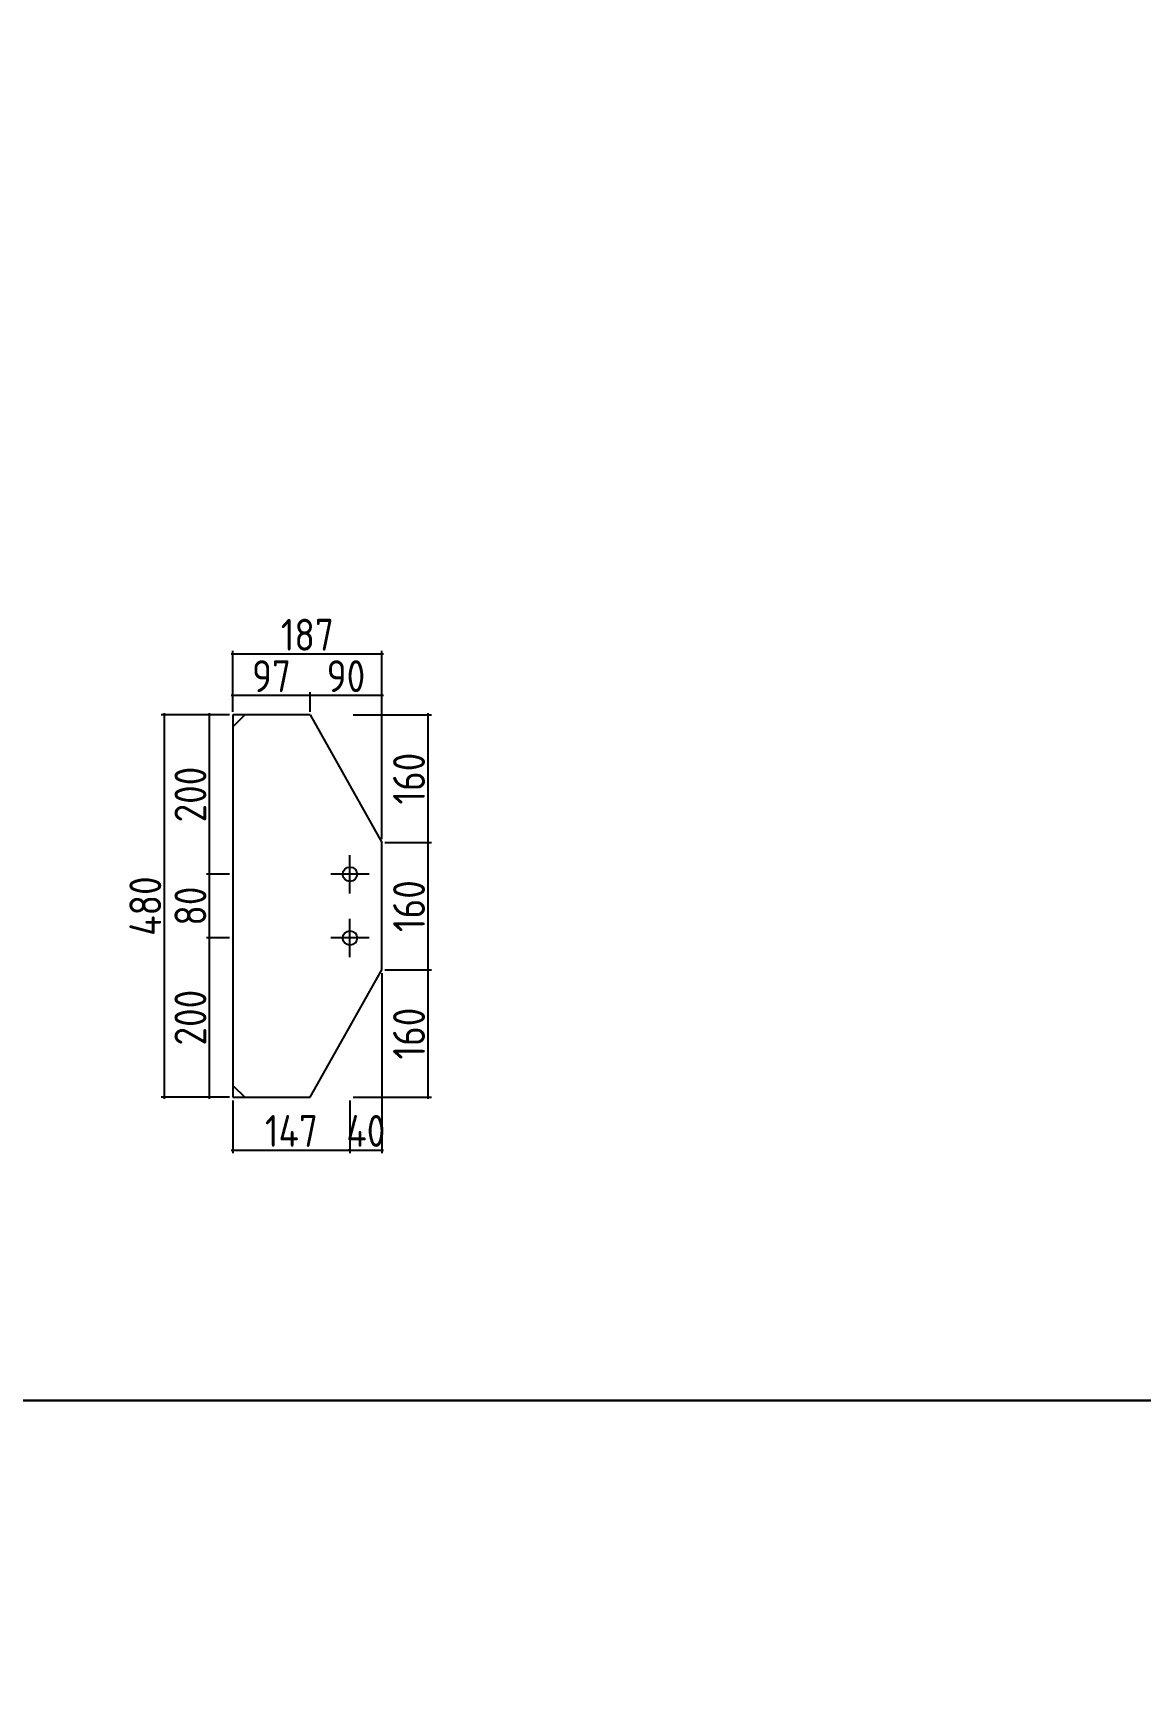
# Model space of a CAD drawing. Extents: x 102162 to 621267, y -39398 to 328893.
# Drawn here: x 451183 to 458136, y 273830 to 284184 of the extents above; entities that cross this region are included whole.
import ezdxf

# ---------------------------------------------------------------- set-up
doc = ezdxf.new("R2010")
doc.units = 0
doc.header["$LTSCALE"] = 1000
doc.header["$MEASUREMENT"] = 0
doc.styles.get("Standard").update_dxf_attribs({"font": 'gbenor.shx', "bigfont": 'gbcbig.shx'})
doc.dimstyles.get("Standard").update_dxf_attribs({"dimscale": 100, "dimtxt": 3.5, "dimasz": 1, "dimexe": 2.5, "dimexo": 3, "dimgap": 1.5, "dimtad": 1, "dimdec": 0, "dimzin": 0, "dimdsep": 46, "dimtxsty": 'Standard', "dimblk": 'ARCHTICK', "dimcen": 0.09, "dimadec": 0, "dimazin": 0, "dimtfac": 1, "dimtdec": 0, "dimtix": 1, "dimtmove": 2, "dimatfit": 3, "dimfxl": 1, "dimtolj": 1, "dimtzin": 0, "dimarcsym": 0})

# ---------------------------------------------------------------- blocks, each defined once
blk = doc.blocks.new('_ArchTick')
at = {"color": 0, "linetype": 'ByBlock', "const_width": 0.4}
blk.add_lwpolyline([(-0.5, -0.5), (0.5, 0.5)], dxfattribs=at)
blk = doc.blocks.new('*D1850')
at = {"color": 0, "lineweight": -2}
for p, q in [((452417, 278505), (452271, 278505)), ((452291, 277495), (452291, 278515)), ((452417, 277505), (452271, 277505))]:
    blk.add_line(p, q, dxfattribs=at)
at = {"layer": 'Defpoints', "color": 0}
for p in [(452291, 278505), (452437, 278505), (452437, 277505)]:
    blk.add_point(p, dxfattribs=at)
at = {"color": 0, "lineweight": -2, "xscale": 10, "yscale": 10, "zscale": 10}
for p, rotation in [((452291, 278505), 90), ((452291, 277505), 270)]:
    blk.add_blockref('_ArchTick', p, dxfattribs=dict(at, rotation=rotation))
at = {"color": 0, "insert": (452171, 278005), "char_height": 200, "attachment_point": 5, "rotation": 90}
blk.add_mtext('\\A1;200', dxfattribs=at)
blk = doc.blocks.new('*D1816')
at = {"color": 0, "lineweight": -2}
for p, q in [((452417, 278905), (452271, 278905)), ((452291, 278495), (452291, 278915)), ((452417, 278505), (452271, 278505))]:
    blk.add_line(p, q, dxfattribs=at)
at = {"layer": 'Defpoints', "color": 0}
for p in [(452291, 278905), (452437, 278905), (452437, 278505)]:
    blk.add_point(p, dxfattribs=at)
at = {"color": 0, "lineweight": -2, "xscale": 10, "yscale": 10, "zscale": 10}
for p, rotation in [((452291, 278905), 90), ((452291, 278505), 270)]:
    blk.add_blockref('_ArchTick', p, dxfattribs=dict(at, rotation=rotation))
at = {"color": 0, "insert": (452171, 278705), "char_height": 200, "attachment_point": 5, "rotation": 90}
blk.add_mtext('\\A1;80', dxfattribs=at)
blk = doc.blocks.new('*D1851')
at = {"color": 0, "lineweight": -2}
for p, q in [((452417, 279905), (452271, 279905)), ((452291, 278895), (452291, 279915)), ((452417, 278905), (452271, 278905))]:
    blk.add_line(p, q, dxfattribs=at)
at = {"layer": 'Defpoints', "color": 0}
for p in [(452291, 279905), (452437, 279905), (452437, 278905)]:
    blk.add_point(p, dxfattribs=at)
at = {"color": 0, "lineweight": -2, "xscale": 10, "yscale": 10, "zscale": 10}
for p, rotation in [((452291, 279905), 90), ((452291, 278905), 270)]:
    blk.add_blockref('_ArchTick', p, dxfattribs=dict(at, rotation=rotation))
at = {"color": 0, "insert": (452171, 279405), "char_height": 200, "attachment_point": 5, "rotation": 90}
blk.add_mtext('\\A1;200', dxfattribs=at)
blk = doc.blocks.new('*D1817')
at = {"color": 0, "lineweight": -2}
for p, q in [((453392, 278305), (453683, 278305)), ((453663, 277495), (453663, 278315)), ((453192, 277505), (453683, 277505))]:
    blk.add_line(p, q, dxfattribs=at)
at = {"layer": 'Defpoints', "color": 0}
for p in [(453372, 278305), (453663, 278305), (453172, 277505)]:
    blk.add_point(p, dxfattribs=at)
at = {"color": 0, "lineweight": -2, "xscale": 10, "yscale": 10, "zscale": 10}
for p, rotation in [((453663, 278305), 90), ((453663, 277505), 270)]:
    blk.add_blockref('_ArchTick', p, dxfattribs=dict(at, rotation=rotation))
at = {"color": 0, "insert": (453543, 277905), "char_height": 200, "attachment_point": 5, "rotation": 90}
blk.add_mtext('\\A1;160', dxfattribs=at)
blk = doc.blocks.new('*D1818')
at = {"color": 0, "lineweight": -2}
for p, q in [((453392, 279105), (453683, 279105)), ((453663, 278295), (453663, 279115)), ((453392, 278305), (453683, 278305))]:
    blk.add_line(p, q, dxfattribs=at)
at = {"layer": 'Defpoints', "color": 0}
for p in [(453372, 279105), (453663, 279105), (453372, 278305)]:
    blk.add_point(p, dxfattribs=at)
at = {"color": 0, "lineweight": -2, "xscale": 10, "yscale": 10, "zscale": 10}
for p, rotation in [((453663, 279105), 90), ((453663, 278305), 270)]:
    blk.add_blockref('_ArchTick', p, dxfattribs=dict(at, rotation=rotation))
at = {"color": 0, "insert": (453543, 278705), "char_height": 200, "attachment_point": 5, "rotation": 90}
blk.add_mtext('\\A1;160', dxfattribs=at)
blk = doc.blocks.new('*D1819')
at = {"color": 0, "lineweight": -2}
for p, q in [((453192, 279905), (453683, 279905)), ((453663, 279095), (453663, 279915)), ((453392, 279105), (453683, 279105))]:
    blk.add_line(p, q, dxfattribs=at)
at = {"layer": 'Defpoints', "color": 0}
for p in [(453172, 279905), (453663, 279905), (453372, 279105)]:
    blk.add_point(p, dxfattribs=at)
at = {"color": 0, "lineweight": -2, "xscale": 10, "yscale": 10, "zscale": 10}
for p, rotation in [((453663, 279905), 90), ((453663, 279105), 270)]:
    blk.add_blockref('_ArchTick', p, dxfattribs=dict(at, rotation=rotation))
at = {"color": 0, "insert": (453543, 279505), "char_height": 200, "attachment_point": 5, "rotation": 90}
blk.add_mtext('\\A1;160', dxfattribs=at)
blk = doc.blocks.new('*D1852')
at = {"color": 0, "lineweight": -2}
for p, q in [((452417, 279905), (451988, 279905)), ((452008, 277495), (452008, 279915)), ((452417, 277505), (451988, 277505))]:
    blk.add_line(p, q, dxfattribs=at)
at = {"layer": 'Defpoints', "color": 0}
for p in [(452008, 279905), (452437, 279905), (452437, 277505)]:
    blk.add_point(p, dxfattribs=at)
at = {"color": 0, "lineweight": -2, "xscale": 10, "yscale": 10, "zscale": 10}
for p, rotation in [((452008, 279905), 90), ((452008, 277505), 270)]:
    blk.add_blockref('_ArchTick', p, dxfattribs=dict(at, rotation=rotation))
at = {"color": 0, "insert": (451888, 278705), "char_height": 200, "attachment_point": 5, "rotation": 90}
blk.add_mtext('\\A1;480', dxfattribs=at)
blk = doc.blocks.new('*D1820')
at = {"color": 0, "lineweight": -2}
for p, q in [((452437, 277485), (452437, 277154)), ((453172, 277485), (453172, 277154)), ((452427, 277174), (453182, 277174))]:
    blk.add_line(p, q, dxfattribs=at)
at = {"layer": 'Defpoints', "color": 0}
for p in [(452437, 277505), (453172, 277505), (453172, 277174)]:
    blk.add_point(p, dxfattribs=at)
at = {"color": 0, "lineweight": -2, "xscale": 10, "yscale": 10, "zscale": 10, "rotation": 180}
blk.add_blockref('_ArchTick', (452437, 277174), dxfattribs=at)
at = {"color": 0, "lineweight": -2, "xscale": 10, "yscale": 10, "zscale": 10}
blk.add_blockref('_ArchTick', (453172, 277174), dxfattribs=at)
at = {"color": 0, "insert": (452805, 277294), "char_height": 200, "attachment_point": 5}
blk.add_mtext('\\A1;147', dxfattribs=at)
blk = doc.blocks.new('*D1821')
at = {"color": 0, "lineweight": -2}
for p, q in [((453372, 278285), (453372, 277154)), ((453172, 277485), (453172, 277154)), ((453172, 277174), (453162, 277174)), ((453172, 277174), (453372, 277174)), ((453372, 277174), (453382, 277174))]:
    blk.add_line(p, q, dxfattribs=at)
at = {"layer": 'Defpoints', "color": 0}
for p in [(453372, 278305), (453172, 277505), (453372, 277174)]:
    blk.add_point(p, dxfattribs=at)
at = {"color": 0, "lineweight": -2, "xscale": 10, "yscale": 10, "zscale": 10}
blk.add_blockref('_ArchTick', (453172, 277174), dxfattribs=at)
at = {"color": 0, "lineweight": -2, "xscale": 10, "yscale": 10, "zscale": 10, "rotation": 180}
blk.add_blockref('_ArchTick', (453372, 277174), dxfattribs=at)
at = {"color": 0, "insert": (453272, 277294), "char_height": 200, "attachment_point": 5}
blk.add_mtext('\\A1;40', dxfattribs=at)
blk = doc.blocks.new('*D1822')
at = {"color": 0, "lineweight": -2}
for p, q in [((452437, 279925), (452437, 280308)), ((453372, 279125), (453372, 280308)), ((452427, 280288), (453382, 280288))]:
    blk.add_line(p, q, dxfattribs=at)
at = {"layer": 'Defpoints', "color": 0}
for p in [(453372, 280288), (452437, 279905), (453372, 279105)]:
    blk.add_point(p, dxfattribs=at)
at = {"color": 0, "lineweight": -2, "xscale": 10, "yscale": 10, "zscale": 10, "rotation": 180}
blk.add_blockref('_ArchTick', (452437, 280288), dxfattribs=at)
at = {"color": 0, "lineweight": -2, "xscale": 10, "yscale": 10, "zscale": 10}
blk.add_blockref('_ArchTick', (453372, 280288), dxfattribs=at)
at = {"color": 0, "insert": (452905, 280408), "char_height": 200, "attachment_point": 5}
blk.add_mtext('\\A1;187', dxfattribs=at)
blk = doc.blocks.new('*D1853')
at = {"color": 0, "lineweight": -2}
for p, q in [((452427, 280028), (452932, 280028)), ((452437, 279925), (452437, 280048)), ((452922, 279925), (452922, 280048))]:
    blk.add_line(p, q, dxfattribs=at)
at = {"layer": 'Defpoints', "color": 0}
for p in [(452922, 280028), (452437, 279905), (452922, 279905)]:
    blk.add_point(p, dxfattribs=at)
at = {"color": 0, "lineweight": -2, "xscale": 10, "yscale": 10, "zscale": 10, "rotation": 180}
blk.add_blockref('_ArchTick', (452437, 280028), dxfattribs=at)
at = {"color": 0, "lineweight": -2, "xscale": 10, "yscale": 10, "zscale": 10}
blk.add_blockref('_ArchTick', (452922, 280028), dxfattribs=at)
at = {"color": 0, "insert": (452680, 280148), "char_height": 200, "attachment_point": 5}
blk.add_mtext('\\A1;97', dxfattribs=at)
blk = doc.blocks.new('*D1854')
at = {"color": 0, "lineweight": -2}
for p, q in [((452912, 280028), (453382, 280028)), ((452922, 279925), (452922, 280048)), ((453372, 279125), (453372, 280048))]:
    blk.add_line(p, q, dxfattribs=at)
at = {"layer": 'Defpoints', "color": 0}
for p in [(453372, 280028), (452922, 279905), (453372, 279105)]:
    blk.add_point(p, dxfattribs=at)
at = {"color": 0, "lineweight": -2, "xscale": 10, "yscale": 10, "zscale": 10, "rotation": 180}
blk.add_blockref('_ArchTick', (452922, 280028), dxfattribs=at)
at = {"color": 0, "lineweight": -2, "xscale": 10, "yscale": 10, "zscale": 10}
blk.add_blockref('_ArchTick', (453372, 280028), dxfattribs=at)
at = {"color": 0, "insert": (453147, 280148), "char_height": 200, "attachment_point": 5}
blk.add_mtext('\\A1;90', dxfattribs=at)

msp = doc.modelspace()

# ---------------------------------------------------------------- linework, layer by layer
at = {"color": 2}
for p, q in [((452437.1, 279905), (452437.1, 277505)), ((452922.1, 279905), (452437.1, 279905)), ((452512.1, 279905), (452437.1, 279830)), ((453372.1, 278305), (453372.1, 279105)), ((453172.1, 278785), (453172.1, 279025)), ((453292.1, 278905), (453052.1, 278905)), ((453172.1, 278385), (453172.1, 278625)), ((453292.1, 278505), (453052.1, 278505)), ((452437.1, 277580), (452512.1, 277505)), ((452437.1, 277505), (452922.1, 277505))]:
    msp.add_line(p, q, dxfattribs=at)
for p, q in [((452922.1, 279905), (453372.1, 279105)), ((452922.1, 277505), (453372.1, 278305))]:
    msp.add_line(p, q)
for points in [[(443711.7, 296601.7), (473411.7, 296601.7), (473411.7, 275601.7), (443711.7, 275601.7)], [(443711.7, 275601.7), (473411.7, 275601.7), (473411.7, 254601.7), (443711.7, 254601.7)]]:
    msp.add_lwpolyline(points, close=True)
for centre in [(453172.1, 278905), (453172.1, 278505)]:
    msp.add_circle(centre, 45, dxfattribs=at)

# ---------------------------------------------------------------- dimensions: what is measured, and where the dimension line sits
at = {"color": 4}
for base, p1, p2, picture, middle in [((453372.1, 280288.2), (452437.1, 279905), (453372.1, 279105), '*D1822', (452904.6, 280408.2)), ((452922.1, 280028.4), (452437.1, 279905), (452922.1, 279905), '*D1853', (452679.6, 280148.4)), ((453372.1, 280028.4), (452922.1, 279905), (453372.1, 279105), '*D1854', (453147.1, 280148.4)), ((453372.1, 277173.6), (453172.1, 277505), (453372.1, 278305), '*D1821', (453272.1, 277293.6)), ((453172.1, 277173.6), (452437.1, 277505), (453172.1, 277505), '*D1820', (452804.6, 277293.6))]:
    dim = msp.add_linear_dim(base=base, p1=p1, p2=p2, dimstyle='Standard', override={"dimtxt": 2, "dimasz": 0.1, "dimexe": 0.2, "dimexo": 0.2, "dimgap": 0.2, "dimlfac": 0.2, "dimdle": 0.1}, dxfattribs=at)
    dim.commit()
    dim.dimension.update_dxf_attribs({"geometry": picture, "text_midpoint": middle})
dim = msp.add_aligned_dim(p1=(452437.1, 277505), p2=(452437.1, 279905), distance=429.1, dimstyle='Standard', override={"dimtxt": 2, "dimasz": 0.1, "dimexe": 0.2, "dimexo": 0.2, "dimgap": 0.2, "dimlfac": 0.2, "dimdle": 0.1}, dxfattribs=at)
dim.commit()
dim.dimension.update_dxf_attribs({"geometry": '*D1852', "text_midpoint": (451888, 278705)})
for base, p1, p2, picture, middle in [((452290.9, 279905), (452437.1, 278905), (452437.1, 279905), '*D1851', (452170.9, 279405)), ((453663.1, 279905), (453372.1, 279105), (453172.1, 279905), '*D1819', (453543.1, 279505)), ((453663.1, 279105), (453372.1, 278305), (453372.1, 279105), '*D1818', (453543.1, 278705)), ((452290.9, 278905), (452437.1, 278505), (452437.1, 278905), '*D1816', (452170.9, 278705)), ((452290.9, 278505), (452437.1, 277505), (452437.1, 278505), '*D1850', (452170.9, 278005)), ((453663.1, 278305), (453172.1, 277505), (453372.1, 278305), '*D1817', (453543.1, 277905))]:
    dim = msp.add_linear_dim(base=base, p1=p1, p2=p2, angle=90, dimstyle='Standard', override={"dimtxt": 2, "dimasz": 0.1, "dimexe": 0.2, "dimexo": 0.2, "dimgap": 0.2, "dimlfac": 0.2, "dimdle": 0.1}, dxfattribs=at)
    dim.commit()
    dim.dimension.update_dxf_attribs({"geometry": picture, "text_midpoint": middle})

doc.saveas('drawing.dxf')
